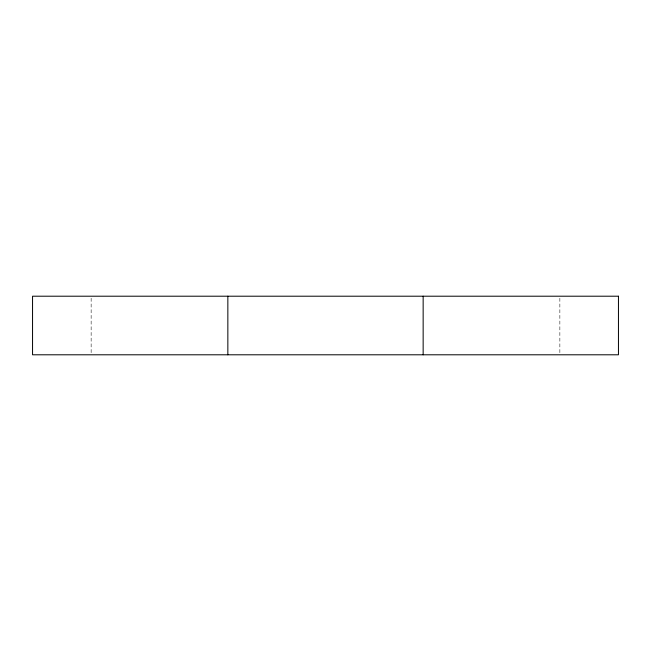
<?xml version="1.0" encoding="UTF-8"?>
<svg xmlns="http://www.w3.org/2000/svg" width="651" height="651" viewBox="0 0 651 651"><rect width="100%" height="100%" fill="white"/><g stroke="black" fill="none" stroke-linecap="round" stroke-linejoin="round"><path stroke-width="0.49" stroke-dasharray="3.25 2.44" d="M559.86 298.223L559.86 353.786M91.14 298.223L91.14 353.786"/><path stroke-width="0.98" d="M423.15 296.205L423.15 354.795M227.85 296.205L227.85 354.795M618.45 296.205L32.55 296.205L32.55 354.795L618.45 354.795L618.45 296.205"/></g></svg>
